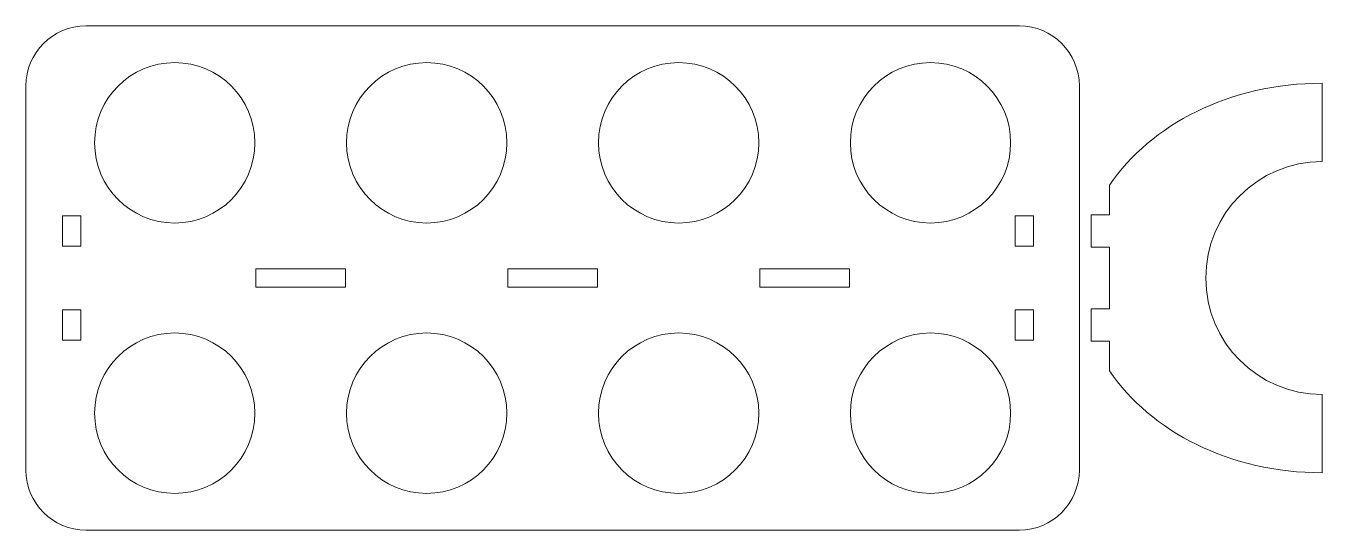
# Model space of a CAD drawing. Header units: centimetres. Extents: x -157 to -41, y -54 to 49.
# Drawn here: x -70.81 to -42.51, y 11.23 to 22.23 of the extents above; entities that cross this region are included whole.
import ezdxf

# ---------------------------------------------------------------- set-up
doc = ezdxf.new("R2010")
doc.units = ezdxf.units.CM
doc.header["$MEASUREMENT"] = 0
doc.layers.add('layer 1', color=7, linetype='Continuous')

msp = doc.modelspace()

# ---------------------------------------------------------------- linework, layer by layer
at = {"layer": 'layer 1', "color": 250, "lineweight": 9}
for points, knots in [([(-69.49884, 22.22803), (-69.49884, 22.22803), (-49.1122, 22.22803), (-49.1122, 22.22803), (-49.1122, 22.22803), (-48.39352, 22.22803), (-47.80552, 21.64003), (-47.80552, 20.92135), (-47.80552, 20.92135), (-47.80552, 20.92135), (-47.80552, 12.53471), (-47.80552, 12.53471), (-47.80552, 12.53471), (-47.80552, 11.81603), (-48.39352, 11.22803), (-49.1122, 11.22803), (-49.1122, 11.22803), (-49.1122, 11.22803), (-69.49884, 11.22803), (-69.49884, 11.22803), (-69.49884, 11.22803), (-70.21752, 11.22803), (-70.80552, 11.81603), (-70.80552, 12.53471), (-70.80552, 12.53471), (-70.80552, 12.53471), (-70.80552, 20.92135), (-70.80552, 20.92135), (-70.80552, 20.92135), (-70.80552, 21.64003), (-70.21752, 22.22803), (-69.49884, 22.22803)], [0, 0, 0, 0, 0.11111111, 0.11111111, 0.11111111, 0.11111111, 0.22222222, 0.22222222, 0.22222222, 0.22222222, 0.33333333, 0.33333333, 0.33333333, 0.33333333, 0.44444444, 0.44444444, 0.44444444, 0.44444444, 0.55555556, 0.55555556, 0.55555556, 0.55555556, 0.66666667, 0.66666667, 0.66666667, 0.66666667, 0.77777778, 0.77777778, 0.77777778, 0.77777778, 1, 1, 1, 1]), ([(-67.55551, 21.42803), (-66.58918, 21.42803), (-65.80551, 20.64437), (-65.80551, 19.67803), (-65.80551, 19.67803), (-65.80551, 18.7117), (-66.58918, 17.92803), (-67.55551, 17.92803), (-67.55551, 17.92803), (-68.52185, 17.92803), (-69.30552, 18.7117), (-69.30552, 19.67803), (-69.30552, 19.67803), (-69.30552, 20.64437), (-68.52185, 21.42803), (-67.55551, 21.42803)], [0, 0, 0, 0, 0.2, 0.2, 0.2, 0.2, 0.4, 0.4, 0.4, 0.4, 0.6, 0.6, 0.6, 0.6, 1, 1, 1, 1]), ([(-62.05551, 21.42803), (-61.08918, 21.42803), (-60.30551, 20.64437), (-60.30551, 19.67803), (-60.30551, 19.67803), (-60.30551, 18.7117), (-61.08918, 17.92803), (-62.05551, 17.92803), (-62.05551, 17.92803), (-63.02185, 17.92803), (-63.80552, 18.7117), (-63.80552, 19.67803), (-63.80552, 19.67803), (-63.80552, 20.64437), (-63.02185, 21.42803), (-62.05551, 21.42803)], [0, 0, 0, 0, 0.2, 0.2, 0.2, 0.2, 0.4, 0.4, 0.4, 0.4, 0.6, 0.6, 0.6, 0.6, 1, 1, 1, 1]), ([(-56.55551, 21.42803), (-55.58918, 21.42803), (-54.80551, 20.64437), (-54.80551, 19.67803), (-54.80551, 19.67803), (-54.80551, 18.7117), (-55.58918, 17.92803), (-56.55551, 17.92803), (-56.55551, 17.92803), (-57.52185, 17.92803), (-58.30552, 18.7117), (-58.30552, 19.67803), (-58.30552, 19.67803), (-58.30552, 20.64437), (-57.52185, 21.42803), (-56.55551, 21.42803)], [0, 0, 0, 0, 0.2, 0.2, 0.2, 0.2, 0.4, 0.4, 0.4, 0.4, 0.6, 0.6, 0.6, 0.6, 1, 1, 1, 1]), ([(-51.05586, 21.42804), (-50.08927, 21.42804), (-49.30551, 20.64428), (-49.30551, 19.67769), (-49.30551, 19.67769), (-49.30551, 18.71179), (-50.08927, 17.92803), (-51.05586, 17.92803), (-51.05586, 17.92803), (-52.02176, 17.92803), (-52.80552, 18.71179), (-52.80552, 19.67769), (-52.80552, 19.67769), (-52.80552, 20.64428), (-52.02176, 21.42804), (-51.05586, 21.42804)], [0, 0, 0, 0, 0.2, 0.2, 0.2, 0.2, 0.4, 0.4, 0.4, 0.4, 0.6, 0.6, 0.6, 0.6, 1, 1, 1, 1]), ([(-47.14703, 18.10292), (-47.14703, 18.10292), (-47.54703, 18.10292), (-47.54703, 18.10292), (-47.54703, 18.10292), (-47.54703, 18.10292), (-47.54703, 17.40292), (-47.54703, 17.40292), (-47.54703, 17.40292), (-47.54703, 17.40292), (-47.14703, 17.40292), (-47.14703, 17.40292), (-47.14703, 17.40292), (-47.14703, 17.40292), (-47.14703, 16.05319), (-47.14703, 16.05319), (-47.14703, 16.05319), (-47.14703, 16.05319), (-47.54703, 16.05319), (-47.54703, 16.05319), (-47.54703, 16.05319), (-47.54703, 16.05319), (-47.54703, 15.35319), (-47.54703, 15.35319), (-47.54703, 15.35319), (-47.54703, 15.35319), (-47.14703, 15.35319), (-47.14703, 15.35319), (-47.14703, 15.35319), (-47.14703, 15.35319), (-47.14703, 14.70319), (-47.14703, 14.70319), (-47.14703, 14.70319), (-46.25344, 13.37796), (-44.51015, 12.47803), (-42.50639, 12.47803), (-42.50639, 12.47803), (-42.50639, 12.47803), (-42.50639, 14.18817), (-42.50639, 14.18817), (-42.50639, 14.18817), (-42.50639, 14.18817), (-42.50688, 14.18816), (-42.50688, 14.18816), (-42.50688, 14.18816), (-43.90874, 14.18816), (-45.04626, 15.32569), (-45.04626, 16.72754), (-45.04626, 16.72754), (-45.04626, 18.13039), (-43.90874, 19.26791), (-42.50688, 19.26791), (-42.50688, 19.26791), (-42.50688, 19.26791), (-42.50639, 19.2679), (-42.50639, 19.2679), (-42.50639, 19.2679), (-42.50639, 19.2679), (-42.50639, 20.97803), (-42.50639, 20.97803), (-42.50639, 20.97803), (-44.51015, 20.97803), (-46.25344, 20.07815), (-47.14703, 18.75292), (-47.14703, 18.75292), (-47.14703, 18.75292), (-47.14703, 18.10292), (-47.14703, 18.10292)], [0, 0, 0, 0, 0.05555556, 0.05555556, 0.05555556, 0.05555556, 0.11111111, 0.11111111, 0.11111111, 0.11111111, 0.16666667, 0.16666667, 0.16666667, 0.16666667, 0.22222222, 0.22222222, 0.22222222, 0.22222222, 0.27777778, 0.27777778, 0.27777778, 0.27777778, 0.33333333, 0.33333333, 0.33333333, 0.33333333, 0.38888889, 0.38888889, 0.38888889, 0.38888889, 0.44444444, 0.44444444, 0.44444444, 0.44444444, 0.5, 0.5, 0.5, 0.5, 0.55555556, 0.55555556, 0.55555556, 0.55555556, 0.61111111, 0.61111111, 0.61111111, 0.61111111, 0.66666667, 0.66666667, 0.66666667, 0.66666667, 0.72222222, 0.72222222, 0.72222222, 0.72222222, 0.77777778, 0.77777778, 0.77777778, 0.77777778, 0.83333333, 0.83333333, 0.83333333, 0.83333333, 0.88888889, 0.88888889, 0.88888889, 0.88888889, 1, 1, 1, 1]), ([(-69.60551, 18.08292), (-69.60551, 18.08292), (-70.00551, 18.08292), (-70.00551, 18.08292), (-70.00551, 18.08292), (-70.00551, 18.08292), (-70.00551, 17.42292), (-70.00551, 17.42292), (-70.00551, 17.42292), (-70.00551, 17.42292), (-69.60551, 17.42292), (-69.60551, 17.42292), (-69.60551, 17.42292), (-69.60551, 17.42292), (-69.60551, 18.08292), (-69.60551, 18.08292)], [0, 0, 0, 0, 0.2, 0.2, 0.2, 0.2, 0.4, 0.4, 0.4, 0.4, 0.6, 0.6, 0.6, 0.6, 1, 1, 1, 1]), ([(-48.80551, 18.08292), (-48.80551, 18.08292), (-49.20551, 18.08292), (-49.20551, 18.08292), (-49.20551, 18.08292), (-49.20551, 18.08292), (-49.20551, 17.42292), (-49.20551, 17.42292), (-49.20551, 17.42292), (-49.20551, 17.42292), (-48.80551, 17.42292), (-48.80551, 17.42292), (-48.80551, 17.42292), (-48.80551, 17.42292), (-48.80551, 18.08292), (-48.80551, 18.08292)], [0, 0, 0, 0, 0.2, 0.2, 0.2, 0.2, 0.4, 0.4, 0.4, 0.4, 0.6, 0.6, 0.6, 0.6, 1, 1, 1, 1]), ([(-65.78572, 16.92803), (-65.78572, 16.92803), (-63.82572, 16.92803), (-63.82572, 16.92803), (-63.82572, 16.92803), (-63.82572, 16.92803), (-63.82572, 16.52803), (-63.82572, 16.52803), (-63.82572, 16.52803), (-63.82572, 16.52803), (-65.78572, 16.52803), (-65.78572, 16.52803), (-65.78572, 16.52803), (-65.78572, 16.52803), (-65.78572, 16.92803), (-65.78572, 16.92803)], [0, 0, 0, 0, 0.2, 0.2, 0.2, 0.2, 0.4, 0.4, 0.4, 0.4, 0.6, 0.6, 0.6, 0.6, 1, 1, 1, 1]), ([(-60.28552, 16.92803), (-60.28552, 16.92803), (-58.32552, 16.92803), (-58.32552, 16.92803), (-58.32552, 16.92803), (-58.32552, 16.92803), (-58.32552, 16.52803), (-58.32552, 16.52803), (-58.32552, 16.52803), (-58.32552, 16.52803), (-60.28552, 16.52803), (-60.28552, 16.52803), (-60.28552, 16.52803), (-60.28552, 16.52803), (-60.28552, 16.92803), (-60.28552, 16.92803)], [0, 0, 0, 0, 0.2, 0.2, 0.2, 0.2, 0.4, 0.4, 0.4, 0.4, 0.6, 0.6, 0.6, 0.6, 1, 1, 1, 1]), ([(-54.78532, 16.92803), (-54.78532, 16.92803), (-52.82532, 16.92803), (-52.82532, 16.92803), (-52.82532, 16.92803), (-52.82532, 16.92803), (-52.82532, 16.52803), (-52.82532, 16.52803), (-52.82532, 16.52803), (-52.82532, 16.52803), (-54.78532, 16.52803), (-54.78532, 16.52803), (-54.78532, 16.52803), (-54.78532, 16.52803), (-54.78532, 16.92803), (-54.78532, 16.92803)], [0, 0, 0, 0, 0.2, 0.2, 0.2, 0.2, 0.4, 0.4, 0.4, 0.4, 0.6, 0.6, 0.6, 0.6, 1, 1, 1, 1]), ([(-69.60551, 16.03319), (-69.60551, 16.03319), (-70.00551, 16.03319), (-70.00551, 16.03319), (-70.00551, 16.03319), (-70.00551, 16.03319), (-70.00551, 15.37319), (-70.00551, 15.37319), (-70.00551, 15.37319), (-70.00551, 15.37319), (-69.60551, 15.37319), (-69.60551, 15.37319), (-69.60551, 15.37319), (-69.60551, 15.37319), (-69.60551, 16.03319), (-69.60551, 16.03319)], [0, 0, 0, 0, 0.2, 0.2, 0.2, 0.2, 0.4, 0.4, 0.4, 0.4, 0.6, 0.6, 0.6, 0.6, 1, 1, 1, 1]), ([(-48.80551, 16.03319), (-48.80551, 16.03319), (-49.20551, 16.03319), (-49.20551, 16.03319), (-49.20551, 16.03319), (-49.20551, 16.03319), (-49.20551, 15.37319), (-49.20551, 15.37319), (-49.20551, 15.37319), (-49.20551, 15.37319), (-48.80551, 15.37319), (-48.80551, 15.37319), (-48.80551, 15.37319), (-48.80551, 15.37319), (-48.80551, 16.03319), (-48.80551, 16.03319)], [0, 0, 0, 0, 0.2, 0.2, 0.2, 0.2, 0.4, 0.4, 0.4, 0.4, 0.6, 0.6, 0.6, 0.6, 1, 1, 1, 1]), ([(-67.55551, 15.52803), (-66.58918, 15.52803), (-65.80551, 14.74437), (-65.80551, 13.77803), (-65.80551, 13.77803), (-65.80551, 12.8117), (-66.58918, 12.02803), (-67.55551, 12.02803), (-67.55551, 12.02803), (-68.52185, 12.02803), (-69.30552, 12.8117), (-69.30552, 13.77803), (-69.30552, 13.77803), (-69.30552, 14.74437), (-68.52185, 15.52803), (-67.55551, 15.52803)], [0, 0, 0, 0, 0.2, 0.2, 0.2, 0.2, 0.4, 0.4, 0.4, 0.4, 0.6, 0.6, 0.6, 0.6, 1, 1, 1, 1]), ([(-62.05551, 15.52803), (-61.08918, 15.52803), (-60.30551, 14.74437), (-60.30551, 13.77803), (-60.30551, 13.77803), (-60.30551, 12.8117), (-61.08918, 12.02803), (-62.05551, 12.02803), (-62.05551, 12.02803), (-63.02185, 12.02803), (-63.80552, 12.8117), (-63.80552, 13.77803), (-63.80552, 13.77803), (-63.80552, 14.74437), (-63.02185, 15.52803), (-62.05551, 15.52803)], [0, 0, 0, 0, 0.2, 0.2, 0.2, 0.2, 0.4, 0.4, 0.4, 0.4, 0.6, 0.6, 0.6, 0.6, 1, 1, 1, 1]), ([(-56.55551, 15.52803), (-55.58918, 15.52803), (-54.80551, 14.74437), (-54.80551, 13.77803), (-54.80551, 13.77803), (-54.80551, 12.8117), (-55.58918, 12.02803), (-56.55551, 12.02803), (-56.55551, 12.02803), (-57.52185, 12.02803), (-58.30552, 12.8117), (-58.30552, 13.77803), (-58.30552, 13.77803), (-58.30552, 14.74437), (-57.52185, 15.52803), (-56.55551, 15.52803)], [0, 0, 0, 0, 0.2, 0.2, 0.2, 0.2, 0.4, 0.4, 0.4, 0.4, 0.6, 0.6, 0.6, 0.6, 1, 1, 1, 1]), ([(-51.05551, 15.52803), (-50.08918, 15.52803), (-49.30551, 14.74437), (-49.30551, 13.77803), (-49.30551, 13.77803), (-49.30551, 12.8117), (-50.08918, 12.02803), (-51.05551, 12.02803), (-51.05551, 12.02803), (-52.02185, 12.02803), (-52.80552, 12.8117), (-52.80552, 13.77803), (-52.80552, 13.77803), (-52.80552, 14.74437), (-52.02185, 15.52803), (-51.05551, 15.52803)], [0, 0, 0, 0, 0.2, 0.2, 0.2, 0.2, 0.4, 0.4, 0.4, 0.4, 0.6, 0.6, 0.6, 0.6, 1, 1, 1, 1])]:
    msp.add_open_spline(points, degree=3, knots=knots, dxfattribs=at)

doc.saveas('drawing.dxf')
